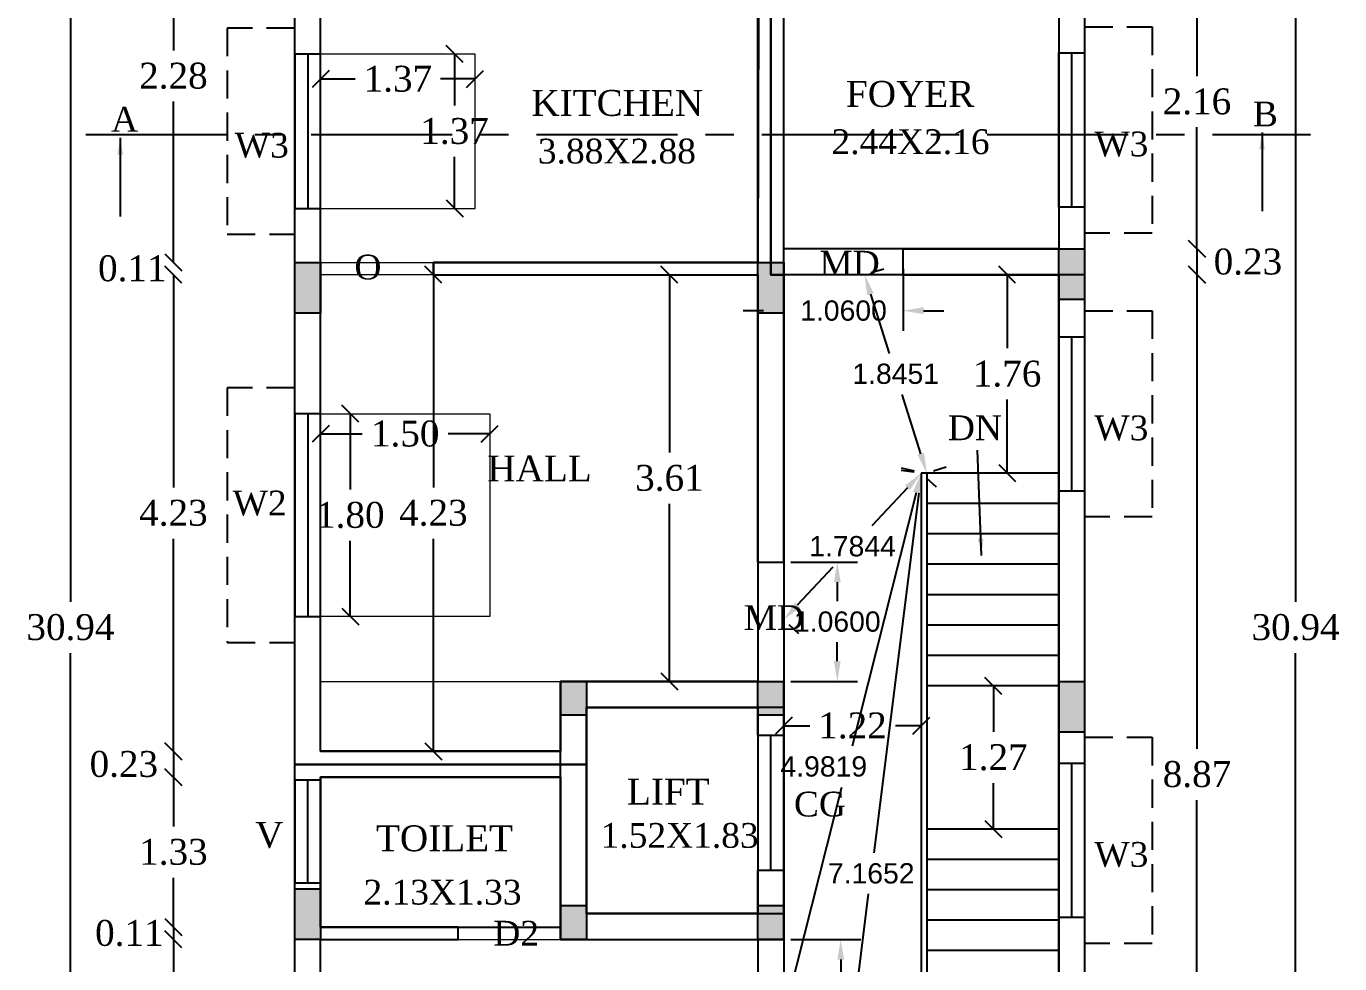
# Model space of a CAD drawing. Header units: metres. Extents: x 7608 to 7792, y -2400 to -2275.
# Drawn here: x 7667.82 to 7679.47, y -2319.02 to -2310.69 of the extents above; entities that cross this region are included whole.
import ezdxf

# ---------------------------------------------------------------- set-up
doc = ezdxf.new("R2010")
doc.units = ezdxf.units.M
doc.header["$MEASUREMENT"] = 0
doc.linetypes.add('CENTER', pattern=[2, 1.25, -0.25, 0.25, -0.25])
doc.linetypes.add('HIDDEN', pattern=[0.375, 0.25, -0.125])
doc.layers.add('BLK_1_FLR_1_BLT_UP_AREA', color=1, linetype='Continuous', plot=False)
for name, color, linetype in [('BLK_1_FLR_1_CARPET_AREA', 10, 'Continuous'), ('BLK_1_FLR_1_EXIT_WIDTH_DOOR', 2, 'Continuous'), ('BLK_1_FLR_1_LIFT_1', 30, 'Continuous'), ('BLK_1_FLR_1_ROOF_AREA', 7, 'Continuous'), ('BLK_1_FLR_1_UNITFA_1', 7, 'Continuous'), ('BLK_1_FLR_1_UNITFA_2', 7, 'Continuous'), ('BLK_1_FLR_1_UNITFA_3', 7, 'Continuous'), ('BLK_1_FLR_1_WC_BATH', 7, 'Continuous')]:
    doc.layers.add(name, color=color, linetype=linetype)
for name, color, linetype, lineweight in [('BLK_1_FLR_1_KITCHEN', 163, 'Continuous', 0), ('BLK_1_FLR_1_REGULAR_ROOM_4', 163, 'Continuous', 0), ('BLK_1_FLR_1_REGULAR_ROOM_5', 163, 'Continuous', 0), ('BLK_1_FLR_1_ROOM_1_LIGHT_VENTILATION_2', 232, 'Continuous', 0), ('BLK_1_FLR_1_ROOM_1_LIGHT_VENTILATION_3', 232, 'Continuous', 0), ('DIST_EXIT', 7, 'Continuous', 0)]:
    doc.layers.add(name, color=color, linetype=linetype, lineweight=lineweight)
doc.styles.add('Isa-', font='times.ttf')
doc.styles.get("Standard").update_dxf_attribs({"font": 'arial.ttf'})
doc.styles.add('STYLE2', font='times.ttf')
doc.dimstyles.new('ISO-25', dxfattribs={"dimscale": 0, "dimtxt": 0.23, "dimasz": 0.15, "dimexe": 1.25, "dimexo": 0.625, "dimgap": 0.11, "dimtad": 0, "dimtih": 1, "dimtoh": 1, "dimzin": 1, "dimdsep": 46, "dimtxsty": 'STYLE2', "dimblk": 'OBLIQUE', "dimcen": 0, "dimse1": 1, "dimse2": 1, "dimclrd": 1, "dimclrt": 3, "dimadec": 0, "dimazin": 2, "dimtfac": 1, "dimtix": 1, "dimtofl": 0, "dimtmove": 0, "dimatfit": 3, "dimfxl": 0, "dimtolj": 1, "dimarcsym": 0})
doc.dimstyles.get("Standard").update_dxf_attribs({"dimtxt": 0.18, "dimasz": 0.18, "dimexe": 0.18, "dimexo": 0.0625, "dimgap": 0.09, "dimtad": 0, "dimtih": 1, "dimtoh": 1, "dimdec": 4, "dimzin": 0, "dimdsep": 46, "dimtxsty": 'Standard', "dimcen": 0.09, "dimadec": 0, "dimazin": 0, "dimtfac": 1, "dimtdec": 4, "dimtofl": 0, "dimtmove": 0, "dimatfit": 3, "dimfxl": 0, "dimtolj": 1, "dimtzin": 0, "dimarcsym": 0})

# ---------------------------------------------------------------- blocks, each defined once
blk = doc.blocks.new('_Oblique')
at = {"color": 0, "linetype": 'ByBlock', "lineweight": -2}
blk.add_line((-0.5, -0.5), (0.5, 0.5), dxfattribs=at)
blk = doc.blocks.new('*D67')
at = {"color": 1, "lineweight": -2}
for p, q in [((7676.523, -2312.901), (7676.523, -2313.554)), ((7676.523, -2314.661), (7676.523, -2314.009))]:
    blk.add_line(p, q, dxfattribs=at)
at = {"layer": 'Defpoints', "color": 0}
for p in [(7676.523, -2312.901), (7676.523, -2312.901), (7676.523, -2314.661)]:
    blk.add_point(p, dxfattribs=at)
at = {"color": 1, "lineweight": -2, "xscale": 0.15, "yscale": 0.15, "zscale": 0.15}
for p, rotation in [((7676.523, -2312.901), 90), ((7676.523, -2314.661), 270)]:
    blk.add_blockref('_Oblique', p, dxfattribs=dict(at, rotation=rotation))
at = {"color": 3, "insert": (7676.523, -2313.781), "char_height": 0.23, "attachment_point": 5, "style": 'STYLE2'}
blk.add_mtext('\\A1;1.76', dxfattribs=at)
blk = doc.blocks.new('*D68')
at = {"color": 1, "lineweight": -2}
for p, q in [((7674.541, -2316.904), (7674.771, -2316.904)), ((7675.761, -2316.904), (7675.531, -2316.904))]:
    blk.add_line(p, q, dxfattribs=at)
at = {"layer": 'Defpoints', "color": 0}
for p in [(7674.541, -2316.904), (7674.541, -2316.904), (7675.761, -2317.321)]:
    blk.add_point(p, dxfattribs=at)
at = {"color": 1, "lineweight": -2, "xscale": 0.15, "yscale": 0.15, "zscale": 0.15, "rotation": 180}
blk.add_blockref('_Oblique', (7674.541, -2316.904), dxfattribs=at)
at = {"color": 1, "lineweight": -2, "xscale": 0.15, "yscale": 0.15, "zscale": 0.15}
blk.add_blockref('_Oblique', (7675.761, -2316.904), dxfattribs=at)
at = {"color": 3, "insert": (7675.151, -2316.904), "char_height": 0.23, "attachment_point": 5, "style": 'STYLE2'}
blk.add_mtext('\\A1;1.22', dxfattribs=at)
blk = doc.blocks.new('*D69')
at = {"color": 1, "lineweight": -2}
for p, q in [((7676.401, -2316.551), (7676.401, -2316.959)), ((7676.401, -2317.821), (7676.401, -2317.414))]:
    blk.add_line(p, q, dxfattribs=at)
at = {"layer": 'Defpoints', "color": 0}
for p in [(7676.396, -2316.551), (7676.401, -2316.551), (7676.396, -2317.821)]:
    blk.add_point(p, dxfattribs=at)
at = {"color": 1, "lineweight": -2, "xscale": 0.15, "yscale": 0.15, "zscale": 0.15}
for p, rotation in [((7676.401, -2316.551), 90), ((7676.401, -2317.821), 270)]:
    blk.add_blockref('_Oblique', p, dxfattribs=dict(at, rotation=rotation))
at = {"color": 3, "insert": (7676.401, -2317.186), "char_height": 0.23, "attachment_point": 5, "style": 'STYLE2'}
blk.add_mtext('\\A1;1.27', dxfattribs=at)
blk = doc.blocks.new('*D70')
at = {"color": 1, "lineweight": -2}
for p, q in [((7673.526, -2312.901), (7673.526, -2314.479)), ((7673.526, -2316.511), (7673.526, -2314.934))]:
    blk.add_line(p, q, dxfattribs=at)
at = {"layer": 'Defpoints', "color": 0}
for p in [(7673.526, -2312.901), (7673.526, -2312.901), (7674.113, -2316.511)]:
    blk.add_point(p, dxfattribs=at)
at = {"color": 1, "lineweight": -2, "xscale": 0.15, "yscale": 0.15, "zscale": 0.15}
for p, rotation in [((7673.526, -2312.901), 90), ((7673.526, -2316.511), 270)]:
    blk.add_blockref('_Oblique', p, dxfattribs=dict(at, rotation=rotation))
at = {"color": 3, "insert": (7673.526, -2314.706), "char_height": 0.23, "attachment_point": 5, "style": 'STYLE2'}
blk.add_mtext('\\A1;3.61', dxfattribs=at)
blk = doc.blocks.new('*D71')
at = {"color": 1, "lineweight": -2}
for p, q in [((7671.431, -2312.901), (7671.431, -2314.789)), ((7671.431, -2317.131), (7671.431, -2315.244))]:
    blk.add_line(p, q, dxfattribs=at)
at = {"layer": 'Defpoints', "color": 0}
for p in [(7671.431, -2312.901), (7671.431, -2317.131), (7671.431, -2317.131)]:
    blk.add_point(p, dxfattribs=at)
at = {"color": 1, "lineweight": -2, "xscale": 0.15, "yscale": 0.15, "zscale": 0.15}
for p, rotation in [((7671.431, -2312.901), 90), ((7671.431, -2317.131), 270)]:
    blk.add_blockref('_Oblique', p, dxfattribs=dict(at, rotation=rotation))
at = {"color": 3, "insert": (7671.431, -2315.016), "char_height": 0.23, "attachment_point": 5, "style": 'STYLE2'}
blk.add_mtext('\\A1;4.23', dxfattribs=at)
blk = doc.blocks.new('*D81')
at = {"color": 1, "lineweight": -2}
for p, q in [((7669.124, -2310.511), (7669.124, -2310.909)), ((7669.124, -2312.791), (7669.124, -2311.364))]:
    blk.add_line(p, q, dxfattribs=at)
at = {"layer": 'Defpoints', "color": 0}
for p in [(7671.857, -2310.511), (7669.124, -2312.791), (7672.168, -2312.791)]:
    blk.add_point(p, dxfattribs=at)
at = {"color": 1, "lineweight": -2, "xscale": 0.15, "yscale": 0.15, "zscale": 0.15}
for p, rotation in [((7669.124, -2310.511), 90), ((7669.124, -2312.791), 270)]:
    blk.add_blockref('_Oblique', p, dxfattribs=dict(at, rotation=rotation))
at = {"color": 3, "insert": (7669.124, -2311.136), "char_height": 0.23, "attachment_point": 5, "style": 'STYLE2'}
blk.add_mtext('\\A1;2.28', dxfattribs=at)
blk = doc.blocks.new('*D82')
at = {"color": 1, "lineweight": -2}
for p, q in [((7669.124, -2312.791), (7669.124, -2312.641)), ((7669.124, -2312.901), (7669.124, -2313.051))]:
    blk.add_line(p, q, dxfattribs=at)
at = {"layer": 'Defpoints', "color": 0}
for p in [(7672.168, -2312.791), (7669.124, -2312.901), (7672.187, -2312.901)]:
    blk.add_point(p, dxfattribs=at)
at = {"color": 1, "lineweight": -2, "xscale": 0.15, "yscale": 0.15, "zscale": 0.15}
for p, rotation in [((7669.124, -2312.791), 270), ((7669.124, -2312.901), 90)]:
    blk.add_blockref('_Oblique', p, dxfattribs=dict(at, rotation=rotation))
at = {"color": 3, "insert": (7668.759, -2312.846), "char_height": 0.23, "attachment_point": 5, "style": 'STYLE2'}
blk.add_mtext('\\A1;0.11', dxfattribs=at)
blk = doc.blocks.new('*D83')
at = {"color": 1, "lineweight": -2}
for p, q in [((7669.124, -2312.901), (7669.124, -2314.789)), ((7669.124, -2317.131), (7669.124, -2315.244))]:
    blk.add_line(p, q, dxfattribs=at)
at = {"layer": 'Defpoints', "color": 0}
for p in [(7672.187, -2312.901), (7669.124, -2317.131), (7671.775, -2317.131)]:
    blk.add_point(p, dxfattribs=at)
at = {"color": 1, "lineweight": -2, "xscale": 0.15, "yscale": 0.15, "zscale": 0.15}
for p, rotation in [((7669.124, -2312.901), 90), ((7669.124, -2317.131), 270)]:
    blk.add_blockref('_Oblique', p, dxfattribs=dict(at, rotation=rotation))
at = {"color": 3, "insert": (7669.124, -2315.016), "char_height": 0.23, "attachment_point": 5, "style": 'STYLE2'}
blk.add_mtext('\\A1;4.23', dxfattribs=at)
blk = doc.blocks.new('*D84')
at = {"color": 1, "lineweight": -2}
blk.add_line((7669.124, -2317.131), (7669.124, -2317.361), dxfattribs=at)
at = {"layer": 'Defpoints', "color": 0}
for p in [(7671.775, -2317.131), (7669.124, -2317.361), (7671.775, -2317.361)]:
    blk.add_point(p, dxfattribs=at)
at = {"color": 1, "lineweight": -2, "xscale": 0.15, "yscale": 0.15, "zscale": 0.15}
for p, rotation in [((7669.124, -2317.131), 90), ((7669.124, -2317.361), 270)]:
    blk.add_blockref('_Oblique', p, dxfattribs=dict(at, rotation=rotation))
at = {"color": 3, "insert": (7668.684, -2317.246), "char_height": 0.23, "attachment_point": 5, "style": 'STYLE2'}
blk.add_mtext('\\A1;0.23', dxfattribs=at)
blk = doc.blocks.new('*D85')
at = {"color": 1, "lineweight": -2}
for p, q in [((7669.124, -2317.361), (7669.124, -2317.799)), ((7669.124, -2318.691), (7669.124, -2318.254))]:
    blk.add_line(p, q, dxfattribs=at)
at = {"layer": 'Defpoints', "color": 0}
for p in [(7671.775, -2317.361), (7669.124, -2318.691), (7671.041, -2318.691)]:
    blk.add_point(p, dxfattribs=at)
at = {"color": 1, "lineweight": -2, "xscale": 0.15, "yscale": 0.15, "zscale": 0.15}
for p, rotation in [((7669.124, -2317.361), 90), ((7669.124, -2318.691), 270)]:
    blk.add_blockref('_Oblique', p, dxfattribs=dict(at, rotation=rotation))
at = {"color": 3, "insert": (7669.124, -2318.026), "char_height": 0.23, "attachment_point": 5, "style": 'STYLE2'}
blk.add_mtext('\\A1;1.33', dxfattribs=at)
blk = doc.blocks.new('*D86')
at = {"color": 1, "lineweight": -2}
for p, q in [((7669.124, -2318.691), (7669.124, -2318.541)), ((7669.124, -2318.691), (7669.124, -2318.801)), ((7669.124, -2318.801), (7669.124, -2318.951))]:
    blk.add_line(p, q, dxfattribs=at)
at = {"layer": 'Defpoints', "color": 0}
for p in [(7671.041, -2318.691), (7669.124, -2318.801), (7671.041, -2318.801)]:
    blk.add_point(p, dxfattribs=at)
at = {"color": 1, "lineweight": -2, "xscale": 0.15, "yscale": 0.15, "zscale": 0.15}
for p, rotation in [((7669.124, -2318.691), 270), ((7669.124, -2318.801), 90)]:
    blk.add_blockref('_Oblique', p, dxfattribs=dict(at, rotation=rotation))
at = {"color": 3, "insert": (7668.733, -2318.746), "char_height": 0.23, "attachment_point": 5, "style": 'STYLE2'}
blk.add_mtext('\\A1;0.11', dxfattribs=at)
blk = doc.blocks.new('*D87')
at = {"color": 1, "lineweight": -2}
for p, q in [((7669.124, -2318.801), (7669.124, -2320.059)), ((7669.124, -2321.771), (7669.124, -2320.514))]:
    blk.add_line(p, q, dxfattribs=at)
at = {"layer": 'Defpoints', "color": 0}
for p in [(7671.041, -2318.801), (7669.124, -2321.771), (7671.757, -2321.771)]:
    blk.add_point(p, dxfattribs=at)
at = {"color": 1, "lineweight": -2, "xscale": 0.15, "yscale": 0.15, "zscale": 0.15}
for p, rotation in [((7669.124, -2318.801), 90), ((7669.124, -2321.771), 270)]:
    blk.add_blockref('_Oblique', p, dxfattribs=dict(at, rotation=rotation))
at = {"color": 3, "insert": (7669.124, -2320.286), "char_height": 0.23, "attachment_point": 5, "style": 'STYLE2'}
blk.add_mtext('\\A1;2.97', dxfattribs=at)
blk = doc.blocks.new('*D97')
at = {"color": 1, "lineweight": -2}
for p, q in [((7668.21, -2300.561), (7668.21, -2315.804)), ((7668.21, -2331.501), (7668.21, -2316.259))]:
    blk.add_line(p, q, dxfattribs=at)
at = {"layer": 'Defpoints', "color": 0}
for p in [(7668.21, -2300.561), (7672.948, -2300.561), (7672.948, -2331.501)]:
    blk.add_point(p, dxfattribs=at)
at = {"color": 1, "lineweight": -2, "xscale": 0.15, "yscale": 0.15, "zscale": 0.15}
for p, rotation in [((7668.21, -2300.561), 90), ((7668.21, -2331.501), 270)]:
    blk.add_blockref('_Oblique', p, dxfattribs=dict(at, rotation=rotation))
at = {"color": 3, "insert": (7668.21, -2316.031), "char_height": 0.23, "attachment_point": 5, "style": 'STYLE2'}
blk.add_mtext('\\A1;30.94', dxfattribs=at)
blk = doc.blocks.new('*D111')
at = {"color": 1, "lineweight": -2}
for p, q in [((7678.208, -2310.511), (7678.208, -2311.137)), ((7678.208, -2312.671), (7678.208, -2311.591))]:
    blk.add_line(p, q, dxfattribs=at)
at = {"layer": 'Defpoints', "color": 0}
for p in [(7676.171, -2310.511), (7676.179, -2312.671), (7678.208, -2312.671)]:
    blk.add_point(p, dxfattribs=at)
at = {"color": 1, "lineweight": -2, "xscale": 0.15, "yscale": 0.15, "zscale": 0.15}
for p, rotation in [((7678.208, -2310.511), 90), ((7678.208, -2312.671), 270)]:
    blk.add_blockref('_Oblique', p, dxfattribs=dict(at, rotation=rotation))
at = {"color": 3, "insert": (7678.208, -2311.364), "char_height": 0.23, "attachment_point": 5, "style": 'STYLE2'}
blk.add_mtext('\\A1;2.16', dxfattribs=at)
blk = doc.blocks.new('*D112')
at = {"color": 1, "lineweight": -2}
blk.add_line((7678.208, -2312.671), (7678.208, -2312.901), dxfattribs=at)
at = {"layer": 'Defpoints', "color": 0}
for p in [(7676.179, -2312.671), (7676.167, -2312.901), (7678.208, -2312.901)]:
    blk.add_point(p, dxfattribs=at)
at = {"color": 1, "lineweight": -2, "xscale": 0.15, "yscale": 0.15, "zscale": 0.15}
for p, rotation in [((7678.208, -2312.671), 90), ((7678.208, -2312.901), 270)]:
    blk.add_blockref('_Oblique', p, dxfattribs=dict(at, rotation=rotation))
at = {"color": 3, "insert": (7678.66, -2312.786), "char_height": 0.23, "attachment_point": 5, "style": 'STYLE2'}
blk.add_mtext('\\A1;0.23', dxfattribs=at)
blk = doc.blocks.new('*D113')
at = {"color": 1, "lineweight": -2}
for p, q in [((7678.208, -2312.901), (7678.208, -2317.109)), ((7678.208, -2321.771), (7678.208, -2317.564))]:
    blk.add_line(p, q, dxfattribs=at)
at = {"layer": 'Defpoints', "color": 0}
for p in [(7676.167, -2312.901), (7676.727, -2321.771), (7678.208, -2321.771)]:
    blk.add_point(p, dxfattribs=at)
at = {"color": 1, "lineweight": -2, "xscale": 0.15, "yscale": 0.15, "zscale": 0.15}
for p, rotation in [((7678.208, -2312.901), 90), ((7678.208, -2321.771), 270)]:
    blk.add_blockref('_Oblique', p, dxfattribs=dict(at, rotation=rotation))
at = {"color": 3, "insert": (7678.208, -2317.336), "char_height": 0.23, "attachment_point": 5, "style": 'STYLE2'}
blk.add_mtext('\\A1;8.87', dxfattribs=at)
blk = doc.blocks.new('*D122')
at = {"color": 1, "lineweight": -2}
for p, q in [((7679.083, -2300.561), (7679.083, -2315.804)), ((7679.083, -2331.501), (7679.083, -2316.259))]:
    blk.add_line(p, q, dxfattribs=at)
at = {"layer": 'Defpoints', "color": 0}
for p in [(7676.485, -2300.561), (7679.083, -2300.561), (7676.485, -2331.501)]:
    blk.add_point(p, dxfattribs=at)
at = {"color": 1, "lineweight": -2, "xscale": 0.15, "yscale": 0.15, "zscale": 0.15}
for p, rotation in [((7679.083, -2300.561), 90), ((7679.083, -2331.501), 270)]:
    blk.add_blockref('_Oblique', p, dxfattribs=dict(at, rotation=rotation))
at = {"color": 3, "insert": (7679.083, -2316.031), "char_height": 0.23, "attachment_point": 5, "style": 'STYLE2'}
blk.add_mtext('\\A1;30.94', dxfattribs=at)
blk = doc.blocks.new('*D379')
at = {"layer": 'BLK_1_FLR_1_ROOM_1_LIGHT_VENTILATION_3', "color": 232, "lineweight": -2}
for p, q in [((7670.431, -2311.163), (7670.736, -2311.163)), ((7671.801, -2311.163), (7671.495, -2311.163))]:
    blk.add_line(p, q, dxfattribs=at)
at = {"layer": 'Defpoints', "color": 0}
for p in [(7670.431, -2310.942), (7671.801, -2310.942), (7670.431, -2311.163)]:
    blk.add_point(p, dxfattribs=at)
at = {"layer": 'BLK_1_FLR_1_ROOM_1_LIGHT_VENTILATION_3', "color": 232, "lineweight": -2, "xscale": 0.15, "yscale": 0.15, "zscale": 0.15, "rotation": 180}
blk.add_blockref('_Oblique', (7670.431, -2311.163), dxfattribs=at)
at = {"layer": 'BLK_1_FLR_1_ROOM_1_LIGHT_VENTILATION_3', "color": 232, "lineweight": -2, "xscale": 0.15, "yscale": 0.15, "zscale": 0.15}
blk.add_blockref('_Oblique', (7671.801, -2311.163), dxfattribs=at)
at = {"layer": 'BLK_1_FLR_1_ROOM_1_LIGHT_VENTILATION_3', "color": 232, "insert": (7671.116, -2311.163), "char_height": 0.23, "attachment_point": 5, "style": 'STYLE2'}
blk.add_mtext('\\A1;1.37', dxfattribs=at)
blk = doc.blocks.new('*D380')
at = {"layer": 'BLK_1_FLR_1_ROOM_1_LIGHT_VENTILATION_3', "color": 232, "lineweight": -2}
for p, q in [((7671.619, -2310.942), (7671.619, -2311.399)), ((7671.619, -2312.312), (7671.619, -2311.854))]:
    blk.add_line(p, q, dxfattribs=at)
at = {"layer": 'Defpoints', "color": 0}
for p in [(7671.801, -2310.942), (7671.619, -2312.312), (7671.801, -2312.312)]:
    blk.add_point(p, dxfattribs=at)
at = {"layer": 'BLK_1_FLR_1_ROOM_1_LIGHT_VENTILATION_3', "color": 232, "lineweight": -2, "xscale": 0.15, "yscale": 0.15, "zscale": 0.15}
for p, rotation in [((7671.619, -2310.942), 90), ((7671.619, -2312.312), 270)]:
    blk.add_blockref('_Oblique', p, dxfattribs=dict(at, rotation=rotation))
at = {"layer": 'BLK_1_FLR_1_ROOM_1_LIGHT_VENTILATION_3', "color": 232, "insert": (7671.619, -2311.627), "char_height": 0.23, "attachment_point": 5, "style": 'STYLE2'}
blk.add_mtext('\\A1;1.37', dxfattribs=at)
blk = doc.blocks.new('*D385')
at = {"layer": 'BLK_1_FLR_1_ROOM_1_LIGHT_VENTILATION_2', "color": 232, "lineweight": -2}
for p, q in [((7670.694, -2314.135), (7670.694, -2314.807)), ((7670.694, -2315.935), (7670.694, -2315.262))]:
    blk.add_line(p, q, dxfattribs=at)
at = {"layer": 'Defpoints', "color": 0}
for p in [(7670.431, -2314.135), (7670.694, -2314.135), (7670.431, -2315.935)]:
    blk.add_point(p, dxfattribs=at)
at = {"layer": 'BLK_1_FLR_1_ROOM_1_LIGHT_VENTILATION_2', "color": 232, "lineweight": -2, "xscale": 0.15, "yscale": 0.15, "zscale": 0.15}
for p, rotation in [((7670.694, -2314.135), 90), ((7670.694, -2315.935), 270)]:
    blk.add_blockref('_Oblique', p, dxfattribs=dict(at, rotation=rotation))
at = {"layer": 'BLK_1_FLR_1_ROOM_1_LIGHT_VENTILATION_2', "color": 232, "insert": (7670.694, -2315.035), "char_height": 0.23, "attachment_point": 5, "style": 'STYLE2'}
blk.add_mtext('\\A1;1.80', dxfattribs=at)
blk = doc.blocks.new('*D386')
at = {"layer": 'BLK_1_FLR_1_ROOM_1_LIGHT_VENTILATION_2', "color": 232, "lineweight": -2}
for p, q in [((7670.431, -2314.313), (7670.8, -2314.313)), ((7671.931, -2314.313), (7671.562, -2314.313))]:
    blk.add_line(p, q, dxfattribs=at)
at = {"layer": 'Defpoints', "color": 0}
for p in [(7670.431, -2314.135), (7671.931, -2314.135), (7670.431, -2314.313)]:
    blk.add_point(p, dxfattribs=at)
at = {"layer": 'BLK_1_FLR_1_ROOM_1_LIGHT_VENTILATION_2', "color": 232, "lineweight": -2, "xscale": 0.15, "yscale": 0.15, "zscale": 0.15, "rotation": 180}
blk.add_blockref('_Oblique', (7670.431, -2314.313), dxfattribs=at)
at = {"layer": 'BLK_1_FLR_1_ROOM_1_LIGHT_VENTILATION_2', "color": 232, "lineweight": -2, "xscale": 0.15, "yscale": 0.15, "zscale": 0.15}
blk.add_blockref('_Oblique', (7671.931, -2314.313), dxfattribs=at)
at = {"layer": 'BLK_1_FLR_1_ROOM_1_LIGHT_VENTILATION_2', "color": 232, "insert": (7671.181, -2314.313), "char_height": 0.23, "attachment_point": 5, "style": 'STYLE2'}
blk.add_mtext('\\A1;1.50', dxfattribs=at)
blk = doc.blocks.new('*D389')
at = {"layer": 'BLK_1_FLR_1_EXIT_WIDTH_DOOR', "color": 0, "lineweight": -2}
for p, q in [((7674.541, -2312.849), (7674.541, -2313.4)), ((7675.601, -2312.849), (7675.601, -2313.4)), ((7674.361, -2313.22), (7674.181, -2313.22)), ((7675.781, -2313.22), (7675.961, -2313.22))]:
    blk.add_line(p, q, dxfattribs=at)
at = {"layer": 'BLK_1_FLR_1_EXIT_WIDTH_DOOR', "color": 0}
for points in [[(7674.361, -2313.19), (7674.361, -2313.25), (7674.541, -2313.22)], [(7675.781, -2313.19), (7675.781, -2313.25), (7675.601, -2313.22)]]:
    blk.add_solid(points, dxfattribs=at)
at = {"layer": 'Defpoints', "color": 0}
for p in [(7674.541, -2312.786), (7675.601, -2312.786), (7674.541, -2313.22)]:
    blk.add_point(p, dxfattribs=at)
at = {"layer": 'BLK_1_FLR_1_EXIT_WIDTH_DOOR', "color": 0, "insert": (7675.071, -2313.22), "char_height": 0.18, "attachment_point": 5}
blk.add_mtext('\\A1;1.0600', dxfattribs=at)
blk = doc.blocks.new('*D390')
at = {"layer": 'BLK_1_FLR_1_EXIT_WIDTH_DOOR', "color": 0, "lineweight": -2}
for p, q in [((7674.603, -2315.451), (7675.196, -2315.451)), ((7675.016, -2315.631), (7675.016, -2315.799)), ((7675.016, -2316.331), (7675.016, -2316.163)), ((7674.603, -2316.511), (7675.196, -2316.511))]:
    blk.add_line(p, q, dxfattribs=at)
at = {"layer": 'BLK_1_FLR_1_EXIT_WIDTH_DOOR', "color": 0}
for points in [[(7674.986, -2315.631), (7675.046, -2315.631), (7675.016, -2315.451)], [(7674.986, -2316.331), (7675.046, -2316.331), (7675.016, -2316.511)]]:
    blk.add_solid(points, dxfattribs=at)
at = {"layer": 'Defpoints', "color": 0}
for p in [(7674.541, -2315.451), (7675.016, -2315.451), (7674.541, -2316.511)]:
    blk.add_point(p, dxfattribs=at)
at = {"layer": 'BLK_1_FLR_1_EXIT_WIDTH_DOOR', "color": 0, "insert": (7675.016, -2315.981), "char_height": 0.18, "attachment_point": 5}
blk.add_mtext('\\A1;1.0600', dxfattribs=at)
blk = doc.blocks.new('*D391')
at = {"layer": 'BLK_1_FLR_1_EXIT_WIDTH_DOOR', "color": 0, "lineweight": -2}
for p, q in [((7674.603, -2318.801), (7675.226, -2318.801)), ((7675.046, -2318.981), (7675.046, -2319.149)), ((7675.046, -2319.681), (7675.046, -2319.513)), ((7674.603, -2319.861), (7675.226, -2319.861))]:
    blk.add_line(p, q, dxfattribs=at)
at = {"layer": 'BLK_1_FLR_1_EXIT_WIDTH_DOOR', "color": 0}
for points in [[(7675.016, -2318.981), (7675.076, -2318.981), (7675.046, -2318.801)], [(7675.016, -2319.681), (7675.076, -2319.681), (7675.046, -2319.861)]]:
    blk.add_solid(points, dxfattribs=at)
at = {"layer": 'Defpoints', "color": 0}
for p in [(7674.541, -2318.801), (7675.046, -2318.801), (7674.541, -2319.861)]:
    blk.add_point(p, dxfattribs=at)
at = {"layer": 'BLK_1_FLR_1_EXIT_WIDTH_DOOR', "color": 0, "insert": (7675.046, -2319.331), "char_height": 0.18, "attachment_point": 5}
blk.add_mtext('\\A1;1.0600', dxfattribs=at)
blk = doc.blocks.new('*D393')
at = {"layer": 'Defpoints', "color": 0}
for p in [(7675.761, -2314.661), (7675.761, -2314.661), (7674.541, -2315.963)]:
    blk.add_point(p, dxfattribs=at)
at = {"layer": 'DIST_EXIT', "color": 0, "lineweight": -2}
for p, q in [((7675.806, -2314.704), (7675.892, -2314.784)), ((7675.638, -2314.793), (7675.321, -2315.13)), ((7674.664, -2315.832), (7674.98, -2315.494)), ((7674.586, -2316.006), (7674.672, -2316.086))]:
    blk.add_line(p, q, dxfattribs=at)
at = {"layer": 'DIST_EXIT', "color": 0}
for points in [[(7675.616, -2314.772), (7675.66, -2314.813), (7675.761, -2314.661)], [(7674.642, -2315.812), (7674.686, -2315.853), (7674.541, -2315.963)]]:
    blk.add_solid(points, dxfattribs=at)
at = {"layer": 'DIST_EXIT', "color": 0, "insert": (7675.151, -2315.312), "char_height": 0.18, "attachment_point": 5}
blk.add_mtext('\\A1;1.7844', dxfattribs=at)
blk = doc.blocks.new('*D394')
at = {"layer": 'Defpoints', "color": 0}
for p in [(7675.257, -2312.901), (7675.257, -2312.901), (7675.811, -2314.661)]:
    blk.add_point(p, dxfattribs=at)
at = {"layer": 'DIST_EXIT', "color": 0, "lineweight": -2}
for p, q in [((7675.317, -2312.882), (7675.429, -2312.847)), ((7675.311, -2313.073), (7675.477, -2313.599)), ((7675.757, -2314.49), (7675.591, -2313.963)), ((7675.87, -2314.642), (7675.982, -2314.607))]:
    blk.add_line(p, q, dxfattribs=at)
at = {"layer": 'DIST_EXIT', "color": 0}
for points in [[(7675.34, -2313.064), (7675.282, -2313.082), (7675.257, -2312.901)], [(7675.785, -2314.481), (7675.728, -2314.499), (7675.811, -2314.661)]]:
    blk.add_solid(points, dxfattribs=at)
at = {"layer": 'DIST_EXIT', "color": 0, "insert": (7675.534, -2313.781), "char_height": 0.18, "attachment_point": 5}
blk.add_mtext('\\A1;1.8451', dxfattribs=at)
blk = doc.blocks.new('*D395')
at = {"layer": 'Defpoints', "color": 0}
for p in [(7675.761, -2314.661), (7674.541, -2319.492), (7674.541, -2319.492)]:
    blk.add_point(p, dxfattribs=at)
at = {"layer": 'DIST_EXIT', "color": 0, "lineweight": -2}
for p, q in [((7675.7, -2314.646), (7675.586, -2314.617)), ((7675.717, -2314.836), (7675.149, -2317.085)), ((7674.585, -2319.317), (7675.057, -2317.449)), ((7674.48, -2319.476), (7674.366, -2319.447))]:
    blk.add_line(p, q, dxfattribs=at)
at = {"layer": 'DIST_EXIT', "color": 0}
for points in [[(7675.688, -2314.828), (7675.746, -2314.843), (7675.761, -2314.661)], [(7674.556, -2319.31), (7674.614, -2319.324), (7674.541, -2319.492)]]:
    blk.add_solid(points, dxfattribs=at)
at = {"layer": 'DIST_EXIT', "color": 0, "insert": (7674.896, -2317.267), "char_height": 0.18, "attachment_point": 5}
blk.add_mtext('\\A1;4.9819', dxfattribs=at)
blk = doc.blocks.new('*D396')
at = {"layer": 'Defpoints', "color": 0}
for p in [(7675.761, -2314.661), (7674.873, -2321.771), (7674.873, -2321.771)]:
    blk.add_point(p, dxfattribs=at)
at = {"layer": 'DIST_EXIT', "color": 0, "lineweight": -2}
for p, q in [((7675.699, -2314.654), (7675.582, -2314.639)), ((7675.738, -2314.84), (7675.34, -2318.034)), ((7674.895, -2321.593), (7675.294, -2318.398)), ((7674.811, -2321.764), (7674.694, -2321.749))]:
    blk.add_line(p, q, dxfattribs=at)
at = {"layer": 'DIST_EXIT', "color": 0}
for points in [[(7675.709, -2314.836), (7675.768, -2314.844), (7675.761, -2314.661)], [(7674.866, -2321.589), (7674.925, -2321.596), (7674.873, -2321.771)]]:
    blk.add_solid(points, dxfattribs=at)
at = {"layer": 'DIST_EXIT', "color": 0, "insert": (7675.317, -2318.216), "char_height": 0.18, "attachment_point": 5}
blk.add_mtext('\\A1;7.1652', dxfattribs=at)

msp = doc.modelspace()

# ---------------------------------------------------------------- hatches: boundary and pattern name
h = msp.add_hatch(color=5)
h.dxf.hatch_style = 1
h.paths.add_polyline_path([(7676.98072, -2313.12125), (7677.21072, -2313.12125), (7677.21072, -2312.67125), (7676.98072, -2312.67125)])
h = msp.add_hatch(color=5)
h.dxf.hatch_style = 1
h.paths.add_polyline_path([(7670.20072, -2313.24125), (7670.43072, -2313.24125), (7670.43072, -2312.79125), (7670.20072, -2312.79125)])
h = msp.add_hatch(color=5)
h.dxf.hatch_style = 1
h.paths.add_polyline_path([(7674.31072, -2313.24125), (7674.54072, -2313.24125), (7674.54072, -2312.79125), (7674.31072, -2312.79125)])
h = msp.add_hatch(color=5)
h.dxf.hatch_style = 1
h.paths.add_polyline_path([(7672.56072, -2316.81125), (7672.79072, -2316.81125), (7672.79072, -2316.51125), (7672.56072, -2316.51125)])
h = msp.add_hatch(color=5)
h.dxf.hatch_style = 1
h.paths.add_polyline_path([(7674.31072, -2316.81125), (7674.54072, -2316.81125), (7674.54072, -2316.51125), (7674.31072, -2316.51125)])
h = msp.add_hatch(color=5)
h.dxf.hatch_style = 1
h.paths.add_polyline_path([(7676.98072, -2316.96125), (7677.21072, -2316.96125), (7677.21072, -2316.51125), (7676.98072, -2316.51125)])
h = msp.add_hatch(color=5)
h.dxf.hatch_style = 1
h.paths.add_polyline_path([(7670.20072, -2318.80125), (7670.43072, -2318.80125), (7670.43072, -2318.35125), (7670.20072, -2318.35125)])
h = msp.add_hatch(color=5)
h.dxf.hatch_style = 1
h.paths.add_polyline_path([(7672.56072, -2318.80125), (7672.79072, -2318.80125), (7672.79072, -2318.50125), (7672.56072, -2318.50125)])
h = msp.add_hatch(color=5)
h.dxf.hatch_style = 1
h.paths.add_polyline_path([(7674.31072, -2318.80125), (7674.54072, -2318.80125), (7674.54072, -2318.50125), (7674.31072, -2318.50125)])

# ---------------------------------------------------------------- linework, layer by layer
for p, q in [((7670.43072, -2317.13125), (7670.43072, -2307.35125)), ((7674.54072, -2315.45125), (7674.54072, -2310.28125)), ((7674.31072, -2315.45125), (7674.31072, -2310.51125)), ((7676.98072, -2310.51125), (7676.98072, -2312.67125)), ((7675.60072, -2312.90125), (7675.60072, -2312.67125)), ((7675.60072, -2312.67125), (7676.98072, -2312.67125)), ((7671.43072, -2312.79125), (7674.31072, -2312.79125)), ((7671.43072, -2312.90125), (7671.43072, -2312.79125)), ((7671.43072, -2312.90125), (7674.31072, -2312.90125)), ((7675.60072, -2312.90125), (7676.98072, -2312.90125)), ((7676.98072, -2312.90125), (7676.98072, -2324.00125)), ((7675.76072, -2314.66125), (7675.76072, -2319.98125)), ((7676.98072, -2314.66125), (7675.76072, -2314.66125)), ((7675.81072, -2314.66125), (7675.81072, -2319.98125)), ((7676.98072, -2314.93125), (7675.81072, -2314.93125)), ((7676.98072, -2315.20125), (7675.81072, -2315.20125)), ((7674.31072, -2315.45125), (7674.54072, -2315.45125)), ((7676.98072, -2315.47125), (7675.81072, -2315.47125)), ((7676.98072, -2315.74125), (7675.81072, -2315.74125)), ((7676.98072, -2316.01125), (7675.81072, -2316.01125)), ((7676.98072, -2316.28125), (7675.81072, -2316.28125)), ((7672.56072, -2316.51125), (7674.54072, -2316.51125)), ((7672.56072, -2318.80125), (7672.56072, -2316.51125)), ((7674.54072, -2318.80125), (7674.54072, -2316.51125)), ((7676.98072, -2316.55125), (7675.81072, -2316.55125)), ((7672.79072, -2316.74125), (7674.31072, -2316.74125)), ((7672.79072, -2318.57125), (7672.79072, -2316.74125)), ((7674.31072, -2316.98726), (7674.31072, -2316.74125)), ((7674.31072, -2316.98726), (7674.54072, -2316.98726)), ((7674.42572, -2318.18726), (7674.42572, -2316.98726)), ((7670.43072, -2317.13125), (7672.56072, -2317.13125)), ((7670.43072, -2317.36125), (7672.56072, -2317.36125)), ((7670.43072, -2318.69125), (7670.43072, -2317.36125)), ((7676.98072, -2317.82125), (7675.81072, -2317.82125)), ((7676.98072, -2318.09125), (7675.81072, -2318.09125)), ((7674.31072, -2318.57125), (7674.31072, -2318.18726)), ((7674.31072, -2318.18726), (7674.54072, -2318.18726)), ((7676.98072, -2318.36125), (7675.81072, -2318.36125)), ((7672.79072, -2318.57125), (7674.31072, -2318.57125)), ((7676.98072, -2318.63125), (7675.81072, -2318.63125)), ((7670.43072, -2318.69125), (7671.65072, -2318.69125)), ((7671.65072, -2318.80125), (7671.65072, -2318.69125)), ((7670.43072, -2318.80125), (7671.65072, -2318.80125)), ((7670.43072, -2326.77125), (7670.43072, -2318.80125)), ((7672.56072, -2318.80125), (7674.54072, -2318.80125)), ((7676.98072, -2318.90125), (7675.81072, -2318.90125))]:
    msp.add_line(p, q)
at = {"color": 2}
for p, q in [((7670.31572, -2310.94151), (7670.31572, -2312.31151)), ((7677.09572, -2310.93026), (7677.09572, -2312.30026)), ((7677.09572, -2313.45098), (7677.09572, -2314.82098)), ((7670.31572, -2314.13471), (7670.31572, -2315.93471)), ((7677.09572, -2317.23736), (7677.09572, -2318.60736)), ((7670.31572, -2318.2979), (7670.31572, -2317.3879))]:
    msp.add_line(p, q, dxfattribs=at)
at = {"color": 2, "linetype": 'CENTER'}
msp.add_line((7668.3465, -2311.65447), (7679.21523, -2311.65447), dxfattribs=at)
msp.add_lwpolyline([(7670.20072, -2300.56125), (7677.21072, -2300.56125), (7677.21072, -2331.50125), (7670.20072, -2331.50125)], close=True)
at = {"color": 2, "linetype": 'HIDDEN'}
for points in [[(7670.20072, -2310.71151), (7669.60072, -2310.71151), (7669.60072, -2312.54151), (7670.20072, -2312.54151)], [(7677.21072, -2310.70026), (7677.81072, -2310.70026), (7677.81072, -2312.53026), (7677.21072, -2312.53026)], [(7677.21072, -2313.22098), (7677.81072, -2313.22098), (7677.81072, -2315.05098), (7677.21072, -2315.05098)], [(7670.20072, -2313.90471), (7669.60072, -2313.90471), (7669.60072, -2316.16471), (7670.20072, -2316.16471)], [(7677.21072, -2317.00736), (7677.81072, -2317.00736), (7677.81072, -2318.83736), (7677.21072, -2318.83736)]]:
    msp.add_lwpolyline(points, dxfattribs=at)
at = {"color": 2}
for points in [[(7670.20072, -2312.31151), (7670.43072, -2312.31151), (7670.43072, -2310.94151), (7670.20072, -2310.94151)], [(7677.21072, -2312.30026), (7676.98072, -2312.30026), (7676.98072, -2310.93026), (7677.21072, -2310.93026)], [(7677.21072, -2314.82098), (7676.98072, -2314.82098), (7676.98072, -2313.45098), (7677.21072, -2313.45098)], [(7670.20072, -2315.93471), (7670.43072, -2315.93471), (7670.43072, -2314.13471), (7670.20072, -2314.13471)], [(7677.21072, -2318.60736), (7676.98072, -2318.60736), (7676.98072, -2317.23736), (7677.21072, -2317.23736)], [(7670.43072, -2317.3879), (7670.20072, -2317.3879), (7670.20072, -2318.2979), (7670.43072, -2318.2979)]]:
    msp.add_lwpolyline(points, close=True, dxfattribs=at)
at = {"color": 5}
for points in [[(7676.98072, -2312.67125), (7677.21072, -2312.67125), (7677.21072, -2313.12125), (7676.98072, -2313.12125)], [(7670.20072, -2312.79125), (7670.43072, -2312.79125), (7670.43072, -2313.24125), (7670.20072, -2313.24125)], [(7674.31072, -2312.79125), (7674.54072, -2312.79125), (7674.54072, -2313.24125), (7674.31072, -2313.24125)], [(7672.56072, -2316.51125), (7672.79072, -2316.51125), (7672.79072, -2316.81125), (7672.56072, -2316.81125)], [(7674.31072, -2316.51125), (7674.54072, -2316.51125), (7674.54072, -2316.81125), (7674.31072, -2316.81125)], [(7676.98072, -2316.51125), (7677.21072, -2316.51125), (7677.21072, -2316.96125), (7676.98072, -2316.96125)], [(7670.20072, -2318.35125), (7670.43072, -2318.35125), (7670.43072, -2318.80125), (7670.20072, -2318.80125)], [(7672.56072, -2318.50125), (7672.79072, -2318.50125), (7672.79072, -2318.80125), (7672.56072, -2318.80125)], [(7674.31072, -2318.50125), (7674.54072, -2318.50125), (7674.54072, -2318.80125), (7674.31072, -2318.80125)]]:
    msp.add_lwpolyline(points, close=True, dxfattribs=at)
at = {"layer": 'BLK_1_FLR_1_BLT_UP_AREA', "color": 3}
msp.add_lwpolyline([(7670.20072, -2300.56125), (7677.21072, -2300.56125), (7677.21072, -2331.50125), (7670.20072, -2331.50125)], close=True, dxfattribs=at)
at = {"layer": 'BLK_1_FLR_1_CARPET_AREA', "color": 25}
for points in [[(7670.43072, -2306.02125), (7672.43072, -2306.02125), (7672.43072, -2306.33125), (7672.54072, -2306.33125), (7672.54072, -2306.02125), (7673.48072, -2306.02125), (7673.48072, -2310.40125), (7671.43072, -2310.40125), (7671.43072, -2310.51125), (7674.31572, -2310.51125), (7674.31072, -2312.79125), (7671.43072, -2312.79125), (7671.43072, -2312.90125), (7674.31072, -2312.90125), (7674.31072, -2316.51125), (7672.56072, -2316.51125), (7672.56072, -2317.13125), (7670.43072, -2317.13125), (7670.43072, -2307.35125), (7672.54072, -2307.35125), (7672.54072, -2307.24125), (7670.43072, -2307.24125)], [(7676.98072, -2312.90125), (7674.54072, -2312.90125), (7674.54072, -2321.77125), (7676.98072, -2321.77125)], [(7672.79072, -2316.74125), (7674.31072, -2316.74125), (7674.31072, -2318.57125), (7672.79072, -2318.57125)], [(7670.43072, -2317.36125), (7672.56072, -2317.36125), (7672.56072, -2318.80125), (7674.31072, -2318.80125), (7674.31072, -2321.77125), (7671.43072, -2321.77125), (7671.43072, -2321.88125), (7674.31072, -2321.88125), (7674.31072, -2323.88125), (7671.43072, -2323.88125), (7671.43072, -2323.99125), (7673.48072, -2323.99125), (7673.48072, -2326.77125), (7670.43072, -2326.77125), (7670.43072, -2318.80125), (7671.65072, -2318.80125), (7671.65072, -2318.69125), (7670.43072, -2318.69125)]]:
    msp.add_lwpolyline(points, close=True, dxfattribs=at)
msp.add_lwpolyline([(7676.98072, -2310.51125), (7676.98072, -2312.67125), (7675.60072, -2312.67125), (7674.54072, -2312.67125), (7674.54072, -2310.28125)], dxfattribs=at)
at = {"layer": 'BLK_1_FLR_1_KITCHEN', "color": 1}
msp.add_lwpolyline([(7674.31072, -2310.51125), (7670.43072, -2310.51125), (7670.43072, -2312.79125), (7674.31072, -2312.79125)], close=True, dxfattribs=at)
at = {"layer": 'BLK_1_FLR_1_LIFT_1', "color": 30}
msp.add_lwpolyline([(7672.79072, -2316.74125), (7674.31072, -2316.74125), (7674.31072, -2318.57125), (7672.79072, -2318.57125)], close=True, dxfattribs=at)
at = {"layer": 'BLK_1_FLR_1_REGULAR_ROOM_4', "color": 1}
msp.add_lwpolyline([(7674.31072, -2312.90125), (7670.43072, -2312.90125), (7670.43072, -2316.51125), (7674.31072, -2316.51125)], close=True, dxfattribs=at)
at = {"layer": 'BLK_1_FLR_1_REGULAR_ROOM_5', "color": 1}
msp.add_lwpolyline([(7670.43072, -2318.80125), (7674.31072, -2318.80125), (7674.31072, -2321.77125), (7670.43072, -2321.77125)], close=True, dxfattribs=at)
at = {"layer": 'BLK_1_FLR_1_ROOF_AREA', "color": 54}
msp.add_lwpolyline([(7670.20072, -2300.56125), (7677.21072, -2300.56125), (7677.21072, -2331.50125), (7670.20072, -2331.50125)], close=True, dxfattribs=at)
at = {"layer": 'BLK_1_FLR_1_ROOM_1_LIGHT_VENTILATION_2', "color": 232}
msp.add_lwpolyline([(7671.93072, -2314.13471), (7671.93072, -2315.93471), (7670.43072, -2315.93471), (7670.43072, -2314.13471)], close=True, dxfattribs=at)
at = {"layer": 'BLK_1_FLR_1_ROOM_1_LIGHT_VENTILATION_3', "color": 232}
msp.add_lwpolyline([(7670.43072, -2312.31151), (7671.80072, -2312.31151), (7671.80072, -2310.94151), (7670.43072, -2310.94151)], close=True, dxfattribs=at)
at = {"layer": 'BLK_1_FLR_1_UNITFA_1', "color": 234}
msp.add_lwpolyline([(7670.20072, -2300.56125), (7677.21072, -2300.56125), (7677.21072, -2312.90125), (7674.54072, -2312.90125), (7674.42572, -2312.90125), (7674.42572, -2310.51125), (7674.42572, -2310.39625), (7673.71072, -2310.39625), (7673.59572, -2310.39625), (7673.59572, -2306.02125), (7673.59572, -2305.90625), (7670.20072, -2305.90625)], close=True, dxfattribs=at)
at = {"layer": 'BLK_1_FLR_1_UNITFA_2', "color": 234}
msp.add_lwpolyline([(7670.20072, -2305.90625), (7673.59572, -2305.90625), (7673.59572, -2310.39625), (7674.42572, -2310.39625), (7674.42572, -2312.90125), (7674.54072, -2312.90125), (7674.54072, -2316.74125), (7672.79072, -2316.74125), (7672.79072, -2317.13242), (7672.79072, -2317.24742), (7670.20072, -2317.24742)], close=True, dxfattribs=at)
at = {"layer": 'BLK_1_FLR_1_UNITFA_3', "color": 234}
msp.add_lwpolyline([(7670.20072, -2317.24742), (7672.79072, -2317.24742), (7672.79072, -2318.57125), (7674.54072, -2318.57125), (7674.54072, -2323.88125), (7674.54072, -2323.99625), (7673.71072, -2323.99625), (7673.59572, -2323.99625), (7673.59572, -2326.77125), (7673.59572, -2326.88625), (7670.20072, -2326.88625)], close=True, dxfattribs=at)
at = {"layer": 'BLK_1_FLR_1_WC_BATH', "color": 3}
msp.add_lwpolyline([(7670.43072, -2318.69125), (7672.56072, -2318.69125), (7672.56072, -2317.36125), (7670.43072, -2317.36125)], close=True, dxfattribs=at)

# ---------------------------------------------------------------- texts
at = {"color": 6, "style": 'Isa-'}
for s, p in [('FOYER', (7675.09338, -2311.41029)), ('KITCHEN', (7672.30086, -2311.49054)), ('HALL', (7671.91015, -2314.73584)), ('LIFT', (7673.14923, -2317.60465)), ('TOILET', (7670.92219, -2318.01852))]:
    msp.add_text(s, height=0.23, dxfattribs=at).set_placement(p)
at = {"color": 2, "linetype": 'HIDDEN', "style": 'Isa-'}
for s, height, p in [('A', 0.22, (7668.57105, -2311.63129)), ('B', 0.22, (7678.70443, -2311.58376)), ('W3', 0.22, (7669.66824, -2311.86077)), ('W3', 0.22, (7677.29685, -2311.84953)), ('W3', 0.22, (7677.29685, -2314.37024)), ('W2', 0.22, (7669.64911, -2315.0373)), ('V', 0.23, (7669.84976, -2317.98863)), ('W3', 0.22, (7677.29685, -2318.15662))]:
    msp.add_text(s, height=height, dxfattribs=at).set_placement(p)
at = {"color": 3, "style": 'Isa-'}
for s, p in [('2.44X2.16', (7674.96447, -2311.82964)), ('3.88X2.88', (7672.35845, -2311.91308)), ('1.52X1.83', (7672.91516, -2317.988)), ('2.13X1.33', (7670.81079, -2318.49173))]:
    msp.add_text(s, height=0.22, dxfattribs=at).set_placement(p)
at = {"color": 2, "style": 'Isa-'}
for s, p in [('O', (7670.73061, -2312.94238)), ('MD', (7674.85721, -2312.90848)), ('DN', (7675.99735, -2314.36939)), ('MD', (7674.18549, -2316.05431)), ('CG', (7674.63118, -2317.71004)), ('D2', (7671.96291, -2318.85623))]:
    msp.add_text(s, height=0.22, dxfattribs=at).set_placement(p)

# ---------------------------------------------------------------- dimensions: what is measured, and where the dimension line sits
at = {"color": 7}
for base, p1, p2, override, picture, middle in [((7668.20992, -2300.56125), (7672.94818, -2331.50125), (7672.94818, -2300.56125), {"dimscale": 1}, '*D97', (7668.20992, -2316.03125)), ((7679.083, -2300.56125), (7676.48514, -2331.50125), (7676.48514, -2300.56125), {"dimscale": 1}, '*D122', (7679.083, -2316.03125)), ((7669.12422, -2317.13125), (7672.1873, -2312.90125), (7671.77525, -2317.13125), {"dimscale": 1, "dimtmove": 1}, '*D83', (7669.12422, -2315.01625)), ((7678.20801, -2321.77125), (7676.16744, -2312.90125), (7676.72654, -2321.77125), {"dimscale": 1, "dimtmove": 1}, '*D113', (7678.20801, -2317.33625)), ((7669.12422, -2318.69125), (7671.77525, -2317.36125), (7671.04072, -2318.69125), {"dimscale": 1, "dimtmove": 1}, '*D85', (7669.12422, -2318.02625)), ((7669.12422, -2321.77125), (7671.04072, -2318.80125), (7671.75666, -2321.77125), {"dimscale": 1, "dimtmove": 1}, '*D87', (7669.12422, -2320.28625))]:
    dim = msp.add_linear_dim(base=base, p1=p1, p2=p2, angle=90, dimstyle='ISO-25', override=override, dxfattribs=at)
    dim.commit()
    dim.dimension.update_dxf_attribs({"geometry": picture, "text_midpoint": middle})
for base, p1, p2, override, picture, middle in [((7669.12422, -2312.79125), (7671.85746, -2310.51125), (7672.16807, -2312.79125), {"dimscale": 1, "dimtmove": 1}, '*D81', (7669.12422, -2311.13648)), ((7678.20801, -2312.67125), (7676.17133, -2310.51125), (7676.17861, -2312.67125), {"dimscale": 1, "dimtmove": 1}, '*D111', (7678.20801, -2311.36392)), ((7678.20801, -2312.90125), (7676.17861, -2312.67125), (7676.16744, -2312.90125), {"dimscale": 1, "dimtmove": 2}, '*D112', (7678.65977, -2312.78625)), ((7669.12422, -2312.90125), (7672.16807, -2312.79125), (7672.1873, -2312.90125), {"dimscale": 1, "dimtmove": 2}, '*D82', (7668.7592, -2312.84625)), ((7669.12422, -2317.36125), (7671.77525, -2317.13125), (7671.77525, -2317.36125), {"dimscale": 1, "dimtmove": 1}, '*D84', (7668.68352, -2317.24625)), ((7669.12422, -2318.80125), (7671.04072, -2318.69125), (7671.04072, -2318.80125), {"dimscale": 1, "dimtmove": 1}, '*D86', (7668.73308, -2318.74625))]:
    dim = msp.add_linear_dim(base=base, p1=p1, p2=p2, angle=90, dimstyle='ISO-25', override=override, dxfattribs=at)
    dim.commit()
    dim.dimension.update_dxf_attribs({"geometry": picture, "text_midpoint": middle, "dimtype": 160})
at = {"color": 2}
for base, p1, p2, picture, middle in [((7671.43072, -2317.13125), (7671.43072, -2312.90125), (7671.43072, -2317.13125), '*D71', (7671.43072, -2315.01625)), ((7673.52576, -2312.90125), (7674.11279, -2316.51125), (7673.52576, -2312.90125), '*D70', (7673.52576, -2314.70625)), ((7676.52255, -2312.90125), (7676.52255, -2314.66125), (7676.52255, -2312.90125), '*D67', (7676.52255, -2313.78125)), ((7676.40095, -2316.55125), (7676.39572, -2317.82125), (7676.39572, -2316.55125), '*D69', (7676.40095, -2317.18625))]:
    dim = msp.add_linear_dim(base=base, p1=p1, p2=p2, angle=90, dimstyle='ISO-25', override={"dimscale": 1}, dxfattribs=at)
    dim.commit()
    dim.dimension.update_dxf_attribs({"geometry": picture, "text_midpoint": middle})
dim = msp.add_linear_dim(base=(7674.54072, -2316.90404), p1=(7675.76072, -2317.32125), p2=(7674.54072, -2316.90404), dimstyle='ISO-25', override={"dimscale": 1}, dxfattribs=at)
dim.commit()
dim.dimension.update_dxf_attribs({"geometry": '*D68', "text_midpoint": (7675.15072, -2316.90404)})
at = {"layer": 'BLK_1_FLR_1_EXIT_WIDTH_DOOR'}
dim = msp.add_linear_dim(base=(7674.54072, -2313.22019), p1=(7675.60072, -2312.78625), p2=(7674.54072, -2312.78625), dimstyle='Standard', dxfattribs=at)
dim.commit()
dim.dimension.update_dxf_attribs({"geometry": '*D389', "text_midpoint": (7675.07072, -2313.22019)})
for base, p1, p2, picture, middle in [((7675.01637, -2315.45125), (7674.54072, -2316.51125), (7674.54072, -2315.45125), '*D390', (7675.01637, -2315.98125)), ((7675.04564, -2318.80125), (7674.54072, -2319.86125), (7674.54072, -2318.80125), '*D391', (7675.04564, -2319.33125))]:
    dim = msp.add_linear_dim(base=base, p1=p1, p2=p2, angle=90, dimstyle='Standard', dxfattribs=at)
    dim.commit()
    dim.dimension.update_dxf_attribs({"geometry": picture, "text_midpoint": middle})
at = {"layer": 'BLK_1_FLR_1_ROOM_1_LIGHT_VENTILATION_2', "color": 232}
dim = msp.add_linear_dim(base=(7670.69421, -2314.13471), p1=(7670.43072, -2315.93471), p2=(7670.43072, -2314.13471), angle=90, dimstyle='ISO-25', override={"dimscale": 1, "dimclrd": 232, "dimclrt": 232}, dxfattribs=at)
dim.commit()
dim.dimension.update_dxf_attribs({"geometry": '*D385', "text_midpoint": (7670.69421, -2315.03471)})
dim = msp.add_linear_dim(base=(7670.43072, -2314.31266), p1=(7671.93072, -2314.13471), p2=(7670.43072, -2314.13471), dimstyle='ISO-25', override={"dimscale": 1, "dimclrd": 232, "dimclrt": 232}, dxfattribs=at)
dim.commit()
dim.dimension.update_dxf_attribs({"geometry": '*D386', "text_midpoint": (7671.18072, -2314.31266)})
at = {"layer": 'BLK_1_FLR_1_ROOM_1_LIGHT_VENTILATION_3', "color": 232}
dim = msp.add_linear_dim(base=(7670.43072, -2311.16347), p1=(7671.80072, -2310.94151), p2=(7670.43072, -2310.94151), dimstyle='ISO-25', override={"dimscale": 1, "dimclrd": 232, "dimclrt": 232}, dxfattribs=at)
dim.commit()
dim.dimension.update_dxf_attribs({"geometry": '*D379', "text_midpoint": (7671.11572, -2311.16347)})
dim = msp.add_linear_dim(base=(7671.61864, -2312.31151), p1=(7671.80072, -2310.94151), p2=(7671.80072, -2312.31151), angle=90, dimstyle='ISO-25', override={"dimscale": 1, "dimclrd": 232, "dimclrt": 232}, dxfattribs=at)
dim.commit()
dim.dimension.update_dxf_attribs({"geometry": '*D380', "text_midpoint": (7671.61864, -2311.62651)})
at = {"layer": 'DIST_EXIT'}
for p1, p2, picture, middle in [((7675.81072, -2314.66125), (7675.2569, -2312.90125), '*D394', (7675.53381, -2313.78125)), ((7674.54072, -2315.96343), (7675.76072, -2314.66125), '*D393', (7675.15072, -2315.31234)), ((7675.76072, -2314.66125), (7674.87305, -2321.77125), '*D396', (7675.31688, -2318.21625))]:
    dim = msp.add_aligned_dim(p1=p1, p2=p2, distance=0, dimstyle='Standard', dxfattribs=at)
    dim.commit()
    dim.dimension.update_dxf_attribs({"geometry": picture, "text_midpoint": middle})
dim = msp.add_linear_dim(base=(7674.54072, -2319.4915), p1=(7675.76072, -2314.66125), p2=(7674.54072, -2319.4915), angle=255.825011, dimstyle='Standard', override={"dimtmove": 2}, dxfattribs=at)
dim.commit()
dim.dimension.update_dxf_attribs({"geometry": '*D395', "text_midpoint": (7674.89618, -2317.26691), "dimtype": 161})

# ---------------------------------------------------------------- leaders
at = {"color": 2}
for points in [[(7678.78522, -2311.63683), (7678.78522, -2312.33719)], [(7668.65184, -2311.68436), (7668.65184, -2312.38472)], [(7676.29436, -2315.39414), (7676.2603, -2314.45724)]]:
    msp.add_leader(points, dimstyle='ISO-25', override={"dimscale": 1}, dxfattribs=at)

doc.saveas('drawing.dxf')
